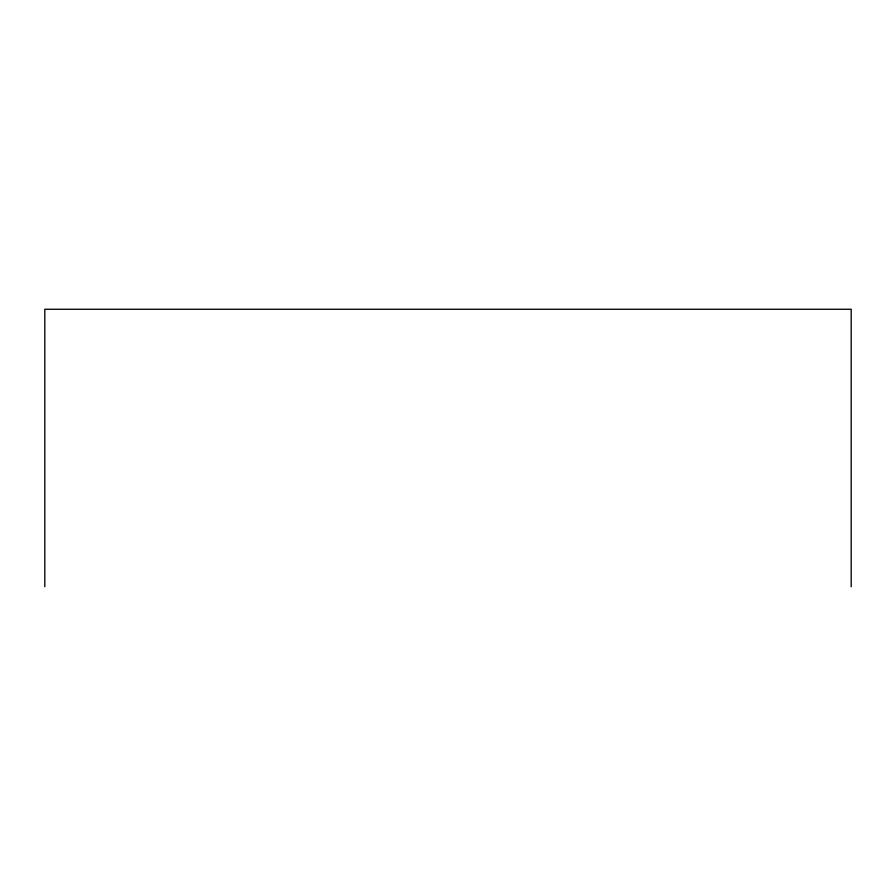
<?xml version="1.0" encoding="UTF-8"?>
<svg xmlns="http://www.w3.org/2000/svg" width="896" height="896" viewBox="0 0 896 896"><rect width="100%" height="100%" fill="white"/><g stroke="black" fill="none" stroke-linecap="round" stroke-linejoin="round"><path stroke-width="1.34" d="M851.2 586.734L851.2 309.266L44.8 309.266L44.8 586.734"/></g></svg>
